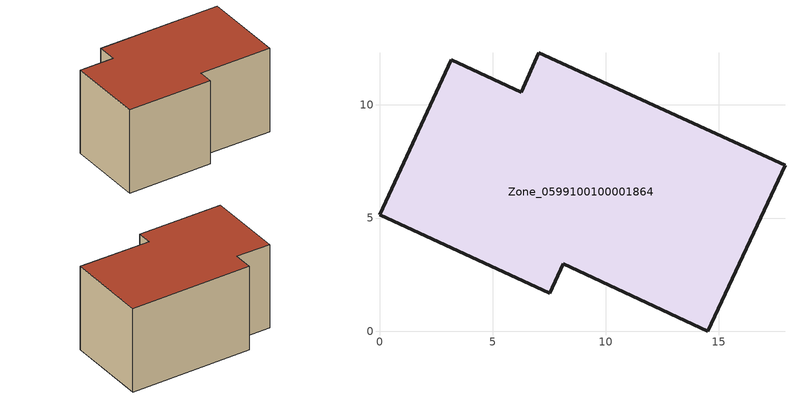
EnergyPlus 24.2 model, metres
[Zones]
Zone_0599100100001864
 floor ground (C_G): 8.12,2.98 7.52,1.67 0,5.15 3.17,12 6.26,10.57 7.04,12.3 17.92,7.34 14.51,0 z0
 wall outside (C_F): 7.52,1.67 8.12,2.98 14.51,0 17.92,7.34 7.04,12.3 6.26,10.57 3.17,12 0,5.15 7.52,1.67 z0:8.42
 roof outside (C_R): 8.12,2.98 14.51,0 17.92,7.34 7.04,12.3 6.26,10.57 3.17,12 0,5.15 7.52,1.67 z8.42
[BUILDING]
Pand.0599100100001864: North Axis=0; Terrain=City; Loads Convergence Tolerance Value=0.04; Temperature Convergence Tolerance Value=0.4; Solar Distribution=FullExterior; Maximum Number of Warmup Days=25; Minimum Number of Warmup Days=1
[Site:Location]
Rotterdam.The.Hague.AP_ZH_NLD Design_Conditions: Latitude=51.96; Longitude=4.45; Time Zone=1; Elevation=-4.5
[SITE:GROUNDTEMPERATURE:BUILDINGSURFACE]
18, 18, 18, 18, 18, 18, 18, 18, 18, 18, 18, 18
[MATERIAL] Thermal Absorptance=0.9; Solar Absorptance=0.7; Visible Absorptance=0.7
Name | Roughness | Thickness | Conductivity | Density | Specific Heat
G.D.2006-2014 | MediumSmooth | 0.15 | 0.06 | 540 | 1210
F.D.2006-2014 | Rough | 0.3 | 0.12 | 1920 | 840
R.D.2006-2014 | MediumRough | 0.2 | 0.08 | 1500 | 1000
[CONSTRUCTION]
C_G: G.D.2006-2014
C_F: F.D.2006-2014
C_R: R.D.2006-2014
[ZONE]
Zone_0599100100001864: Type=1; Multiplier=1; Ceiling Height=Autocalculate; Volume=Autocalculate; Floor Area=autocalculate; Part of Total Floor Area=Yes
[ZONEINFILTRATION:DESIGNFLOWRATE]
Infil_Zone_0599100100001864: Zone or ZoneList or Space or SpaceList=Zone_0599100100001864; Schedule=AlwaysOn; Design Flow Rate Calculation Method=Flow/Area; Flow Rate per Floor Area=0.0021; Constant Term Coefficient=1; Temperature Term Coefficient=0; Velocity Term Coefficient=0; Velocity Squared Term Coefficient=0
[HVACTEMPLATE:ZONE:IDEALLOADSAIRSYSTEM]
Zone_0599100100001864: Maximum Heating Supply Air Temperature=50; Minimum Cooling Supply Air Temperature=13; Maximum Heating Supply Air Humidity Ratio=0.0156; Minimum Cooling Supply Air Humidity Ratio=0.0077; Heating Limit=NoLimit; Cooling Limit=NoLimit; Dehumidification Control Type=ConstantSensibleHeatRatio; Cooling Sensible Heat Ratio=0.7; Dehumidification Setpoint=60; Humidification Control Type=None; Humidification Setpoint=30; Outdoor Air Method=None; Outdoor Air Flow Rate per Person=0.00944; Outdoor Air Flow Rate per Zone Floor Area=0; Outdoor Air Flow Rate per Zone=0; Demand Controlled Ventilation Type=None; Outdoor Air Economizer Type=NoEconomizer; Heat Recovery Type=None; Sensible Heat Recovery Effectiveness=0.7; Latent Heat Recovery Effectiveness=0.65
[ZONECONTROL:THERMOSTAT]
ThermostatControl_Zone_0599100100001864: Zone or ZoneList=Zone_0599100100001864; Control Type Schedule=DualSetpointControlType; Control 1=Thermostat_Zone_0599100100001864; Temperature Difference Between Cutout And Setpoint=0
[THERMOSTATSETPOINT:DUALSETPOINT]
Thermostat_Zone_0599100100001864: Heating Setpoint Temperature Schedule=HeatingSetpoint_Zone_0599100100001864; Cooling Setpoint Temperature Schedule=CoolingSetpoint_Zone_0599100100001864
[SCHEDULE:COMPACT]
HeatingSetpoint_Zone_0599100100001864: Through: 12/31, For: AllDays, Until: 24:00, 21
CoolingSetpoint_Zone_0599100100001864: Through: 12/31, For: AllDays, Until: 24:00, 24
DualSetpointControlType: Through: 12/31, For: AllDays, Until: 24:00, 4
AlwaysOn: Through: 12/31, For: AllDays, Until: 24:00, 1
